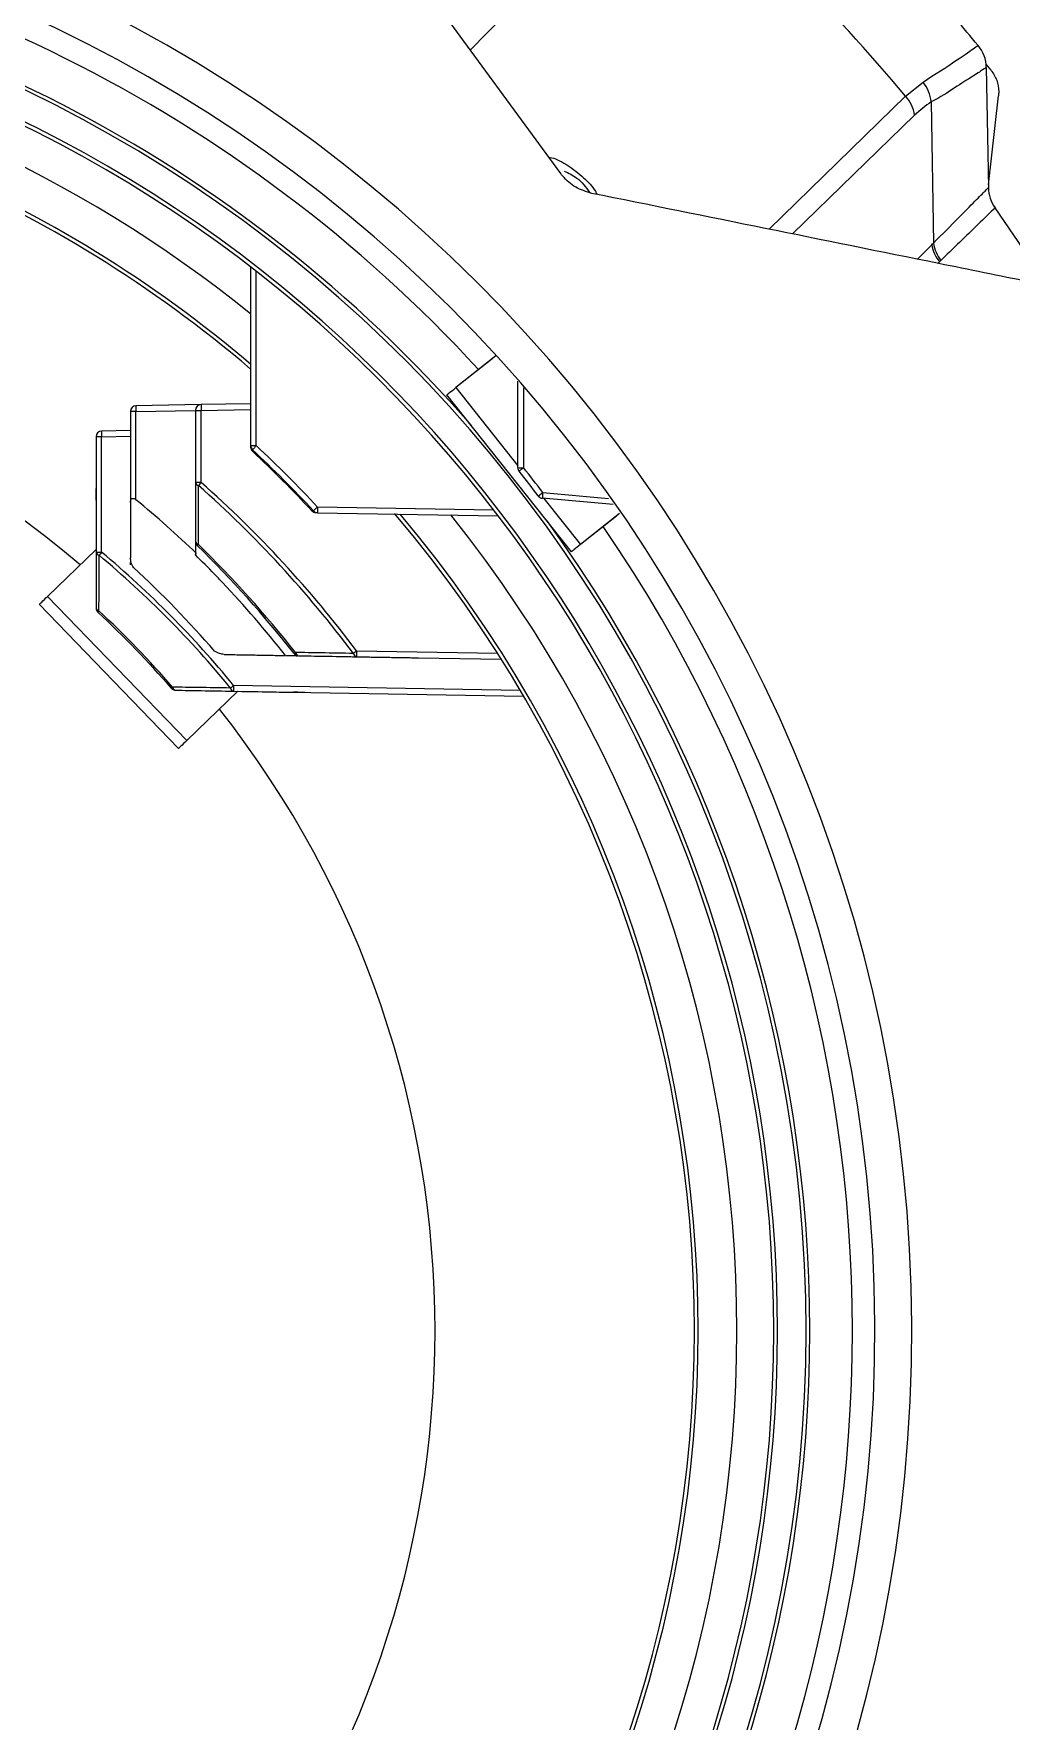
# Model space of a CAD drawing. Extents: x 8 to 113, y 1 to 87.
# Drawn here: x 50.059 to 51.766, y 36.136 to 39.081 of the extents above; entities that cross this region are included whole.
import ezdxf

# ---------------------------------------------------------------- set-up
doc = ezdxf.new("R2010")
doc.units = 0
doc.header["$MEASUREMENT"] = 0
doc.layers.add('OBJECT', color=7, linetype='CONTINUOUS')

msp = doc.modelspace()

# ---------------------------------------------------------------- linework, layer by layer
at = {"layer": 'OBJECT'}
for p, q in [((50.0413, 40.1155), (50.9792, 38.8376)), ((51.1567, 39.3963), (50.8213, 39.0528)), ((51.7309, 39.0177), (51.7222, 39.0284)), ((51.7225, 39.0226), (51.7262, 38.8127)), ((51.5813, 38.9727), (51.612, 38.9971)), ((51.3434, 38.7402), (51.5813, 38.9727)), ((51.7261, 38.8179), (51.7439, 38.9731)), ((51.5973, 38.9393), (51.3844, 38.7319)), ((51.6263, 38.9623), (51.6303, 38.716)), ((51.8281, 38.6453), (51.7378, 38.7777)), ((51.6022, 38.6879), (51.6274, 38.7131)), ((51.6407, 38.6831), (51.6381, 38.6806)), ((51.6434, 38.6859), (51.6407, 38.6831))]:
    msp.add_line(p, q, dxfattribs=at)
at = {"layer": 'OBJECT', "linetype": 'Continuous', "lineweight": 15}
for p, q in [((50.4379, 38.6743), (50.4379, 38.3626)), ((50.4478, 38.3625), (50.4478, 38.6666)), ((50.8662, 38.5195), (50.7962, 38.4638)), ((50.8588, 38.5136), (50.7962, 38.4638)), ((50.7962, 38.4638), (50.9046, 38.3275)), ((50.9046, 38.3242), (50.9046, 38.4751)), ((50.9144, 38.4636), (50.9144, 38.3241)), ((50.3514, 38.4341), (50.2377, 38.4321)), ((50.4379, 38.4356), (50.3514, 38.4341)), ((50.9984, 38.1774), (50.7805, 38.4513)), ((50.2279, 38.4221), (50.2279, 38.2634)), ((50.2377, 38.4221), (50.2279, 38.4221)), ((50.2377, 38.4221), (50.3416, 38.424)), ((50.2377, 38.2682), (50.2377, 38.4221)), ((50.3416, 38.4241), (50.3416, 38.2982)), ((50.3416, 38.4241), (50.3514, 38.4241)), ((50.3514, 38.4241), (50.4379, 38.4256)), ((50.3514, 38.2982), (50.3514, 38.4241)), ((50.1679, 38.3779), (50.1679, 38.1765)), ((50.1777, 38.3779), (50.1679, 38.3779)), ((50.2279, 38.3888), (50.1777, 38.3879)), ((50.1777, 38.3779), (50.2279, 38.3788)), ((50.1777, 38.1765), (50.1777, 38.3779)), ((50.4379, 38.3626), (50.4379, 38.3599)), ((50.1679, 38.2675), (50.1679, 38.2875)), ((50.3514, 38.2982), (50.3416, 38.2982)), ((50.1679, 38.2675), (50.1679, 38.2507)), ((51.0707, 38.2599), (50.9473, 38.2707)), ((50.948, 38.2805), (51.0629, 38.2705)), ((50.95, 38.2704), (51.0141, 38.1898)), ((50.5519, 38.2456), (50.5546, 38.2455)), ((50.5547, 38.2455), (50.8704, 38.24)), ((50.8627, 38.25), (50.5548, 38.2554)), ((51.0822, 38.244), (51.0141, 38.1898)), ((51.0767, 38.2396), (51.0141, 38.1898)), ((50.1679, 38.1812), (50.0833, 38.0995)), ((50.1679, 38.1765), (50.1777, 38.1765)), ((50.3121, 37.8338), (50.0689, 38.0856)), ((50.0833, 38.0995), (50.3264, 37.8477)), ((50.4932, 37.9963), (50.4979, 37.9963)), ((50.8693, 37.9998), (50.623, 38.0041)), ((50.623, 37.9941), (50.8756, 37.9897)), ((50.4156, 37.9338), (50.3264, 37.8477)), ((50.9087, 37.9352), (50.4082, 37.9439)), ((50.4082, 37.9339), (50.9146, 37.9251)), ((50.4763, 37.9327), (50.5127, 37.9321))]:
    msp.add_line(p, q, dxfattribs=at)
at = {"layer": 'OBJECT', "linetype": 'Continuous', "lineweight": 15, "flags": 128}
for points in [[(50.7805, 38.4513), (50.7808, 38.4515), (50.7817, 38.4523), (50.7832, 38.4534), (50.7851, 38.455), (50.7875, 38.4568), (50.7902, 38.459), (50.7931, 38.4613), (50.7962, 38.4638)], [(50.4379, 38.3599), (50.4381, 38.3599), (50.4383, 38.3599)], [(50.9144, 38.3241), (50.9129, 38.3229), (50.9115, 38.3217), (50.9101, 38.3207), (50.909, 38.3197), (50.908, 38.319), (50.9073, 38.3184), (50.9069, 38.3181), (50.9067, 38.318)], [(50.5519, 38.246), (50.5519, 38.2458), (50.5519, 38.2456)], [(50.3446, 38.188), (50.3448, 38.1881), (50.3454, 38.1888), (50.3467, 38.1901)], [(51.0141, 38.1898), (51.011, 38.1874), (51.0081, 38.1851), (51.0054, 38.1829), (51.003, 38.181), (51.0011, 38.1795), (50.9996, 38.1783), (50.9987, 38.1776), (50.9984, 38.1774)], [(50.0689, 38.0856), (50.0692, 38.0858), (50.07, 38.0866), (50.0714, 38.0879), (50.0731, 38.0896), (50.0753, 38.0918), (50.0778, 38.0942), (50.0805, 38.0968), (50.0833, 38.0995)], [(50.1711, 38.0718), (50.1712, 38.0719), (50.1719, 38.0727), (50.1731, 38.0739)], [(50.5137, 37.9997), (50.5138, 37.9998), (50.5146, 38.0004), (50.516, 38.0015)], [(50.2995, 37.9391), (50.2996, 37.9393), (50.3004, 37.9399), (50.3017, 37.9411)], [(50.5327, 37.9317), (50.5323, 37.9318), (50.5312, 37.9318), (50.5293, 37.9318), (50.5268, 37.9319), (50.5238, 37.9319), (50.5203, 37.932), (50.5166, 37.932), (50.5127, 37.9321)], [(50.3264, 37.8477), (50.3236, 37.845), (50.3209, 37.8424), (50.3185, 37.84), (50.3163, 37.8379), (50.3145, 37.8361), (50.3132, 37.8349), (50.3123, 37.8341), (50.3121, 37.8338)]]:
    msp.add_lwpolyline(points, dxfattribs=at)
at = {"layer": 'OBJECT', "linetype": 'Continuous', "lineweight": 15}
for centre, radius, start, end in [((49.0079, 36.8177), 2.5846, 270.4447, 90), ((49.0095, 36.819), 2.5186, 270.4369, 90.0363), ((49.0079, 36.8177), 2.481, 42.5448, 84.4906), ((49.0079, 36.8177), 2.4, 275.5505, 84.4497), ((49.0079, 36.8177), 2.4066, 41.0283, 84.4542), ((49.0079, 36.8177), 2.2792, 51.1411, 80.2843), ((49.0079, 36.8177), 2.3435, 287.4679, 72.5238), ((49.0079, 36.8177), 2.3501, 287.447, 72.553), ((49.0079, 36.8177), 2.205, 49.5717, 84.2347), ((49.0079, 36.8177), 2.2116, 49.7145, 84.2387), ((49.0079, 36.8177), 1.752, 49.7327, 130.2673), ((50.3516, 38.4241), 0.01, 91, 180), ((50.4946, 38.4291), 0.1432, 177.9996, 182.0004), ((50.2379, 38.4221), 0.01, 91, 180), ((50.381, 38.4271), 0.1434, 178.0022, 181.9978), ((50.1779, 38.3779), 0.01, 91, 180), ((50.321, 38.3829), 0.1434, 178.0021, 181.9979), ((50.4479, 38.3626), 0.01, 180, 227.0141), ((50.4453, 38.5628), 0.2003, 267.8724, 270.6982), ((50.4479, 38.3599), 0.01, 180, 226.9635), ((53.1083, 35.8794), 3.6393, 136.975, 137.1297), ((49.008, 36.8177), 2.1019, 42.9061, 47.0143), ((50.812, 38.0089), 0.5057, 136.9581, 137.1847), ((49.0078, 36.8176), 2.1001, 42.9586, 46.9634), ((49.0078, 36.8176), 2.1119, 42.9061, 47.0142), ((50.9146, 38.3242), 0.01, 180, 218.3127), ((50.912, 38.5507), 0.2267, 268.1228, 270.6163), ((49.0079, 36.8177), 2.42, 37.0162, 38.3127), ((49.0078, 36.8176), 2.43, 37.0162, 38.3127), ((50.3479, 38.2993), 0.00643, 189.8405, 260.2877), ((50.7731, 37.925), 0.5631, 138.4859, 139.1936), ((49.0426, 36.8175), 1.9693, 36.9003, 48.5266), ((49.0425, 36.8175), 1.9764, 36.898, 48.5241), ((47.7531, 42.514), 5.3038, 306.935, 307.0412), ((50.9482, 38.2806), 0.01, 217.0162, 265), ((51.1414, 38.2611), 0.1943, 174.2766, 177.1903), ((49.9993, 38.8382), 0.8031, 312.7829, 312.9256), ((50.5521, 38.2556), 0.01, 222.9584, 269), ((47.7713, 41.2465), 4.0858, 312.8031, 312.9409), ((50.5549, 38.2555), 0.01, 222.9061, 269), ((50.757, 38.2494), 0.2023, 178.3064, 181.1031), ((49.0079, 36.8177), 2.205, 319.7258, 40.3078), ((49.0079, 36.8177), 2.2116, 319.8728, 40.1272), ((49.0079, 36.8177), 2.2792, 321.3415, 38.6585), ((49.0079, 36.8177), 2.4066, 324.0283, 35.9717), ((49.0079, 36.8177), 2.481, 325.5448, 34.4552), ((50.1744, 38.1776), 0.00655, 189.7099, 260.585), ((50.5991, 37.823), 0.55, 139.9977, 140.7226), ((49.039, 36.8175), 1.7661, 39.4434, 50.0405), ((49.0389, 36.8175), 1.7731, 39.4409, 50.0375), ((50.3516, 38.1951), 0.01, 180, 225.7105), ((50.3477, 38.1962), 0.00625, 190.0549, 259.9567), ((49.0079, 36.8177), 1.9143, 38.1315, 45.7105), ((49.0079, 36.8177), 1.9172, 38.1315, 45.7105), ((49.0079, 36.8177), 1.81, 40.9486, 47.3848), ((49.0079, 36.8177), 1.9006, 38.3252, 43.4087), ((50.1779, 38.0791), 0.01, 180, 227.1538), ((50.1742, 38.0802), 0.00637, 189.8991, 260.1794), ((49.0079, 36.8177), 1.7105, 40.9675, 47.1538), ((49.0079, 36.8177), 1.7134, 40.9675, 47.1538), ((50.5215, 38.0059), 0.01, 218.1315, 269), ((50.5226, 38.0024), 0.00668, 188.0494, 259.4071), ((51.0465, 37.4394), 0.7059, 126.8696, 127.4322), ((50.6242, 38.0008), 0.00683, 187.577, 259.5106), ((50.7661, 37.9991), 0.1432, 177.9997, 182.0003), ((50.307, 37.9457), 0.01, 220.9675, 269), ((50.3081, 37.942), 0.00645, 188.6649, 259.1832), ((50.8408, 37.4176), 0.6812, 129.4176, 130.0009), ((50.4094, 37.9404), 0.00663, 188.2075, 259.3589), ((50.5517, 37.9389), 0.1436, 178.0048, 181.9952), ((49.0079, 36.8177), 1.752, 321.7327, 38.2673)]:
    msp.add_arc(centre, radius, start, end, dxfattribs=at)
at = {"layer": 'OBJECT'}
for centre, radius, start, end in [((49.0083, 36.8182), 3.3559, 39.9409, 50.1947), ((49.0083, 36.8182), 3.51, 39.7171, 41.6965), ((51.6606, 39.0215), 0.062, 1, 39.7171), ((51.5587, 38.9548), 0.0681, 6.3912, 38.438), ((51.5306, 38.928), 0.0677, 9.6695, 41.4017), ((51.7882, 38.8138), 0.062, 181, 215.6734), ((51.6934, 38.7245), 0.067, 189.7981, 218.1071), ((51.6966, 38.7269), 0.0672, 189.4077, 217.7014)]:
    msp.add_arc(centre, radius, start, end, dxfattribs=at)
at = {"layer": 'OBJECT', "linetype": 'Continuous', "lineweight": 15}
msp.add_ellipse((49.0407, 36.8177), major_axis=(1.8808, 0), ratio=0.999848, start_param=0.80584, end_param=0.880942, dxfattribs=at)
at = {"layer": 'OBJECT'}
for points, knots in [([(51.612, 38.9971), (51.6329, 39.0105), (51.6754, 39.0379), (51.7037, 39.0579), (51.7069, 39.0602), (51.7082, 39.0611)], [0, 0, 0, 0, 0.365392, 0.741453, 1, 1, 1, 1]), ([(51.7225, 39.0226), (51.7225, 39.0226), (51.7225, 39.0226), (51.7182, 39.0197), (51.6995, 39.0071), (51.6689, 38.9884), (51.6423, 38.9703), (51.6263, 38.9623), (51.6263, 38.9623)], [0, 0, 0, 0, 0.000005, 0.2589, 0.517795, 0.758901, 0.999996, 1, 1, 1, 1]), ([(51.7309, 39.0177), (51.7346, 39.012), (51.7421, 39.0007), (51.7447, 38.9845), (51.744, 38.9755), (51.7439, 38.9731)], [0, 0, 0, 0, 0.425024, 0.850045, 1, 1, 1, 1]), ([(51.6263, 38.9623), (51.6263, 38.9623), (51.6163, 38.9556), (51.6068, 38.9475), (51.5973, 38.9393)], [0, 0, 0, 0, 0.000029, 1, 1, 1, 1]), ([(50.9584, 38.8659), (50.9602, 38.8657), (50.9703, 38.8642), (50.9923, 38.8519), (51.0187, 38.8321), (51.0364, 38.8131), (51.0421, 38.8028), (51.0431, 38.8009)], [0, 0, 0, 0, 0.065339, 0.366682, 0.670575, 0.939318, 1, 1, 1, 1]), ([(51.0337, 38.8028), (51.0241, 38.8058), (51.0047, 38.8117), (50.9876, 38.8266), (50.9804, 38.8361), (50.9792, 38.8376)], [0, 0, 0, 0, 0.45721, 0.914474, 1, 1, 1, 1]), ([(50.9853, 38.8417), (50.9931, 38.8381), (51.0112, 38.8296), (51.0231, 38.8135), (51.0299, 38.8043)], [0, 0, 0, 0, 0.4301, 1, 1, 1, 1]), ([(51.7981, 38.6482), (51.7452, 38.6589), (51.4904, 38.7106), (51.2356, 38.762), (51.0337, 38.8028)], [0, 0, 0, 0, 0.2076548, 1, 1, 1, 1]), ([(51.6303, 38.716), (51.6303, 38.716), (51.6466, 38.7323), (51.6741, 38.7603), (51.7044, 38.7908), (51.7222, 38.8087), (51.7262, 38.8127), (51.7262, 38.8127), (51.7262, 38.8127)], [0, 0, 0, 0, 0.000005, 0.254674, 0.509348, 0.754672, 0.999996, 1, 1, 1, 1]), ([(51.7378, 38.7777), (51.7359, 38.7757), (51.7319, 38.7718), (51.7009, 38.7417), (51.663, 38.7049), (51.6434, 38.6859)], [0, 0, 0, 0, 0.319105, 0.647495, 1, 1, 1, 1]), ([(51.6274, 38.7131), (51.6283, 38.714), (51.6293, 38.715), (51.6303, 38.716), (51.6303, 38.716)], [0, 0, 0, 0, 0.999705, 1, 1, 1, 1])]:
    msp.add_open_spline(points, degree=3, knots=knots, dxfattribs=at)
at = {"layer": 'OBJECT', "linetype": 'Continuous', "lineweight": 15}
for points, knots in [([(50.3416, 38.4192), (50.3416, 38.3972), (50.3416, 38.35), (50.3416, 38.3028), (50.3416, 38.2777)], [0, 0, 0, 0, 0.467539, 1, 1, 1, 1]), ([(50.2279, 38.3947), (50.2279, 38.3732), (50.2279, 38.3274), (50.2279, 38.2815), (50.2279, 38.2572)], [0, 0, 0, 0, 0.468939, 1, 1, 1, 1]), ([(50.3416, 38.2982), (50.3416, 38.279), (50.3416, 38.2447), (50.3416, 38.2102), (50.3416, 38.1951)], [0, 0, 0, 0, 0.5634069, 1, 1, 1, 1]), ([(50.3467, 38.1901), (50.3467, 38.2051), (50.3467, 38.2396), (50.3468, 38.2738), (50.3468, 38.293)], [0, 0, 0, 0, 0.436576, 1, 1, 1, 1]), ([(50.1679, 38.2677), (50.1679, 38.2516), (50.1679, 38.2227), (50.1679, 38.1939), (50.1679, 38.1812)], [0, 0, 0, 0, 0.55964, 1, 1, 1, 1]), ([(50.2279, 38.2634), (50.228, 38.2651), (50.2282, 38.2674), (50.2298, 38.2696), (50.2312, 38.2705), (50.2329, 38.2706), (50.2348, 38.2701), (50.2364, 38.2692), (50.2374, 38.2685), (50.2377, 38.2682)], [0, 0, 0, 0, 0.338644, 0.470589, 0.603662, 0.701938, 0.800139, 0.93408, 1, 1, 1, 1]), ([(50.2279, 38.2634), (50.2279, 38.2419), (50.2279, 38.2097), (50.2279, 38.1773), (50.2279, 38.1665)], [0, 0, 0, 0, 0.668595, 1, 1, 1, 1]), ([(50.1679, 38.1765), (50.1679, 38.1559), (50.1679, 38.1235), (50.1679, 38.0909), (50.1679, 38.0791)], [0, 0, 0, 0, 0.638634, 1, 1, 1, 1]), ([(50.1731, 38.0739), (50.1731, 38.0857), (50.1732, 38.1183), (50.1732, 38.1506), (50.1733, 38.1712)], [0, 0, 0, 0, 0.361346, 1, 1, 1, 1]), ([(50.3886, 38.1237), (50.384, 38.1286), (50.3686, 38.1448), (50.3527, 38.1606), (50.3416, 38.1717)], [0, 0, 0, 0, 0.297869, 1, 1, 1, 1]), ([(50.2334, 38.1497), (50.2318, 38.1525), (50.2288, 38.1582), (50.2282, 38.1638), (50.2279, 38.1665)], [0, 0, 0, 0, 0.508133, 1, 1, 1, 1]), ([(50.3915, 37.9981), (50.3889, 37.9984), (50.3834, 37.9991), (50.3779, 38.0022), (50.375, 38.0039)], [0, 0, 0, 0, 0.469492, 1, 1, 1, 1]), ([(50.6174, 37.9999), (50.5986, 38.0002), (50.5649, 38.0007), (50.5309, 38.0013), (50.516, 38.0015)], [0, 0, 0, 0, 0.559858, 1, 1, 1, 1]), ([(50.5214, 37.9959), (50.5363, 37.9956), (50.5703, 37.995), (50.6041, 37.9944), (50.623, 37.9941)], [0, 0, 0, 0, 0.440159, 1, 1, 1, 1]), ([(50.7163, 37.9925), (50.7179, 37.9924), (50.7214, 37.9924), (50.7256, 37.9923), (50.7285, 37.9922), (50.73, 37.9922), (50.7303, 37.9922), (50.7303, 37.9922)], [0, 0, 0, 0, 0.292346, 0.62971, 0.921244, 0.992723, 1, 1, 1, 1]), ([(50.4029, 37.9395), (50.384, 37.9398), (50.3504, 37.9403), (50.3165, 37.9408), (50.3017, 37.9411)], [0, 0, 0, 0, 0.561574, 1, 1, 1, 1]), ([(50.3068, 37.9357), (50.3217, 37.9354), (50.3557, 37.9348), (50.3893, 37.9343), (50.4082, 37.9339)], [0, 0, 0, 0, 0.4384473, 1, 1, 1, 1]), ([(50.4156, 37.9338), (50.4345, 37.9335), (50.4669, 37.9329), (50.4994, 37.9323), (50.5129, 37.9321)], [0, 0, 0, 0, 0.581342, 1, 1, 1, 1])]:
    msp.add_open_spline(points, degree=3, knots=knots, dxfattribs=at)
for points in [[(50.3416, 38.195), (50.3416, 38.1728)], [(50.3416, 38.1717), (50.3416, 38.1728)], [(50.2283, 38.1544), (50.2279, 38.1585)], [(50.3915, 37.9981), (50.4932, 37.9963)], [(50.4989, 37.9963), (50.5198, 37.9959)], [(50.6097, 37.9943), (50.7131, 37.9925)], [(50.7131, 37.9925), (50.7163, 37.9925)]]:
    msp.add_open_spline(points, degree=1, dxfattribs=at)

doc.saveas('drawing.dxf')
